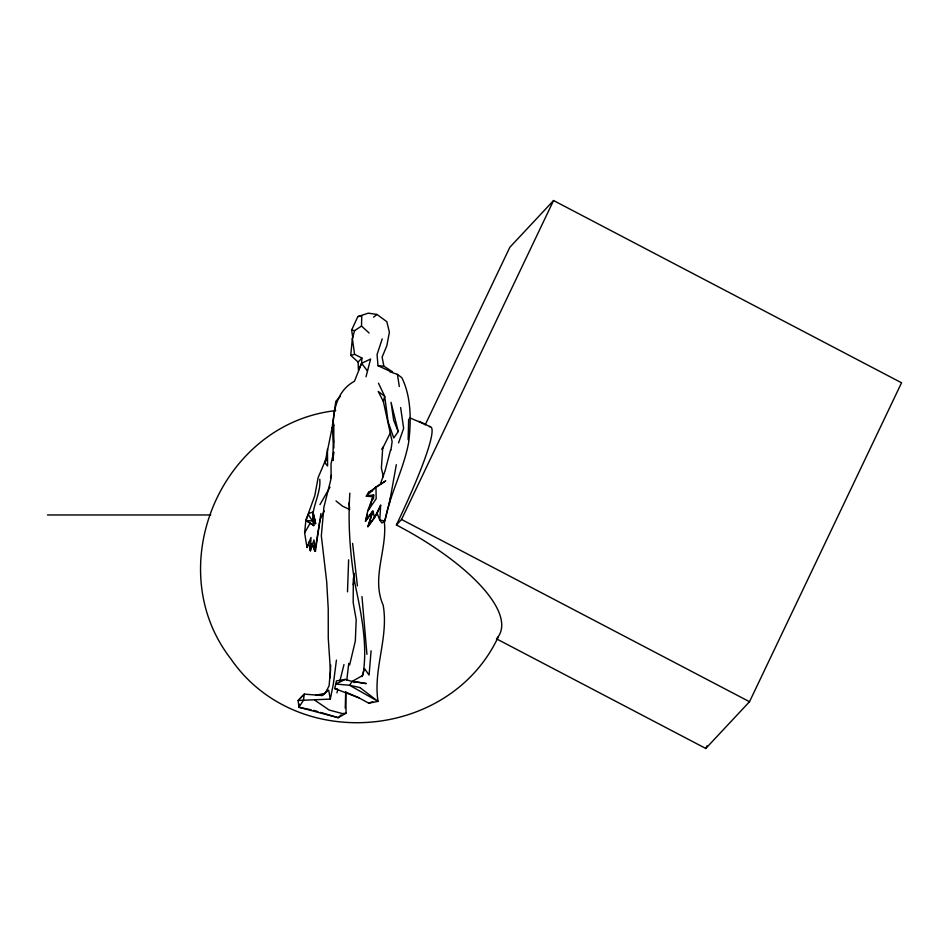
<?xml version="1.0" encoding="UTF-8"?>
<svg xmlns="http://www.w3.org/2000/svg" width="949" height="949" viewBox="0 0 949 949"><rect width="100%" height="100%" fill="white"/><g stroke="black" fill="none" stroke-linecap="round" stroke-linejoin="round"><path stroke-width="1.42" d="M384.274 521.131C387.619 549.495 371.012 577.644 383.159 605.154C388.912 637.289 372.993 669.009 378.01 701.382L368.781 703.209L359.054 697.871L334.736 688.559L336.48 680.884L345.282 679.401L352.115 681.453L366.29 683.577L352.53 681.216L362.898 675.356C368.022 644.857 361.166 613.291 354.902 583.338C350.039 553.611 347.856 523.207 349.837 493.148M312.209 543.919L315.424 551.393L314 539.91L310.406 550.8L310.999 537.466L306.99 547.502L307.037 544.785M369.114 332.992L361.51 326.065L361.747 315.839L357.82 316.61L351.64 330.074L352.826 337.903M408.141 439.648L408.663 419.197M373.491 499.055L373.609 494.88L366.326 496.161L368.532 492.377L385.745 480.894L375.946 486.967L366.326 496.161L373.574 496.813M345.222 708.156L345.709 692.082L359.054 697.871M347.5 591.856L348.627 559.803M345.78 692.035L346.077 713.221L338.212 717.705L298.935 707.266L299.077 704.134M330.122 677.883L330.679 665.012M326.112 458.794L318.117 477.632L314.795 495.698L305.839 520.432L313.739 525.604C309.232 509.981 321.272 495.248 319.777 479.257M333.633 442.459C331.936 420.585 332.613 393.076 354.475 381.237L361.593 363.348L361.901 358.01L354.594 354.357L350.739 355.341L352.364 338.461L354.582 330.655L361.51 326.065M372.72 511.558L367.904 526.695L374.487 517.857L380.656 505.236L379.766 520.04L381.83 522.994L384.855 520.965C390.039 494.073 403.586 469.601 408.592 442.792C411.308 421.712 411.427 396.919 401.807 377.666L397.441 374.392L389.719 371.711M310.714 546.79L310.406 550.8L308.496 542.282M371.083 650.765L369.09 675.083L364.475 668.547M306.99 547.502L304.617 532.887L305.839 520.432L308.733 513.516L312.945 512.009L315.626 523.623L312.945 512.009M333.799 452.246L332.933 460.538L333.55 423.717L333.894 447.999M346.776 680.208L348.757 663.375M336.432 660.124L333.36 683.921L330.311 699.093L298.128 700.469L298.935 707.266L311.106 709.816M315.424 551.393L320.904 513.504M390.941 450.17L392.139 441.605L383.36 401.498L378.224 391.451L384.689 396.255L388.058 421.664L393.752 437.987L398.212 431.581L391.035 402.293L393.657 420.17L398.212 431.581M327.429 449.043L327.595 465.983L324.985 462.922L332.103 427.845L335.792 401.391L340.466 396.207M312.067 543.896L314.854 551.298L320.038 519.803L324.25 511.013M396.326 464.69L389.161 504.394M354.368 573.421L353.336 579.02L353.182 602.615L356.207 619.768L355.329 640.99L349.647 664.976M369.327 508.783L373.609 494.88L367.678 511.072L365.472 521.286L372.993 511.179L374.487 517.857M353.194 584.667L354.404 579.009M333.621 452.293L331.047 463.705L331.094 478.545L323.894 507.229L321.331 535.782L326.705 581.856L328.235 608.819L328.271 638.321L330.406 670.457L329.101 685.866L325.116 693.363L322.043 695.522L304.285 694.122L298.128 700.469M366.017 376.777L370.608 359.03L361.593 363.348L358.437 370.051L358.117 362.091L361.901 358.01M390.846 496.718L384.855 520.965L379.766 520.04L377.133 513.385L380.656 505.236M336.942 692.865L337.642 690.03M339.754 681.548L343.977 664.573M383.36 401.498L384.689 396.255L378.461 383.182M390.561 449.945L385.104 470.74L380.478 483.717M367.619 514.334L365.472 521.286L372.388 511.297M361.972 676.613L364.44 668.808M372.993 511.179L367.904 526.695L377.133 513.385M382.245 338.852L377.061 354.535L377.987 365.685L390.336 371.415M398.544 442.91L403.645 428.367L400.632 407.548M324.985 462.922L325.958 460.206M330.466 477.786L331.438 475.188M425.188 424.867L509.85 247.274L553.564 200.536L901.55 382.791L749.508 701.726L705.795 748.464L496.457 638.819A157.332 54.188 25.5 0 0 500.099 615.521L499.115 612.757A157.332 54.188 25.5 0 0 409.043 531.808L396.421 524.939A157.332 16.038 -62.4 0 0 429.363 426.706M396.421 524.939L401.534 519.471L553.564 200.536M705.795 748.464L707.064 745.795M390.205 433.124L382.067 449.506L382.755 447.216L381.379 468.237L383.42 476.837M498.403 636.672C449.862 740.552 295.578 753.364 230.749 658.725C160.073 567.526 220.951 423.396 335.744 410.62M304.617 532.887L310.24 523.029L305.839 520.432L312.446 520.989L314.534 518.676L313.739 525.604L310.24 523.029M319.955 504.619L330.015 487.157M298.935 707.266L303.407 700.35L304.285 694.122L300.05 698.511M352.115 681.453L349.6 685.285L335.721 684.039L345.282 679.401M367.678 511.072L376.184 498.747L375.946 486.967M332.103 427.845L333.763 425.508M341.177 714.858L338.212 717.705L320.596 712.414M322.043 695.522L328.686 690.113L330.311 699.093M373.562 317.156L376.99 314.463L386.824 321.699L389.398 332.174L386.801 345.851L382.115 357.109L383.859 366.16L392.554 371.83M368.781 703.209L372.708 701.584M368.532 492.377L372.649 490.728M357.82 316.61L368.331 313.146L376.99 314.463M354.191 682.556L356.8 681.738M315.531 695.261L325.116 693.363M346.077 713.221L342.364 713.577L329.137 710.03L314.712 700.125M47.45 514.963L210.797 514.963M377.987 365.685L383.859 366.16M334.736 688.559L337.547 688.974M351.64 330.074L354.582 330.655M313.811 710.374L317.879 711.596M409.944 417.88L430.36 426.682M349.801 509.577L342.648 506.244L335.982 500.906M419.007 421.309L425.603 424.44M401.534 519.471L749.508 701.726M350.739 355.341L358.117 362.091M361.593 363.348L367.441 370.929M308.283 514.56L312.446 520.989M314.202 547.11L314.854 551.298M397.441 374.392L399.304 386.516M352.364 338.461L354.594 354.357M348.912 502.958L349.623 508.249M352.601 543.35L357.405 585.83M361.972 596.589L366.943 654.347M359.968 687.586L349.6 685.285L378.01 701.382L359.968 687.586"/></g></svg>
